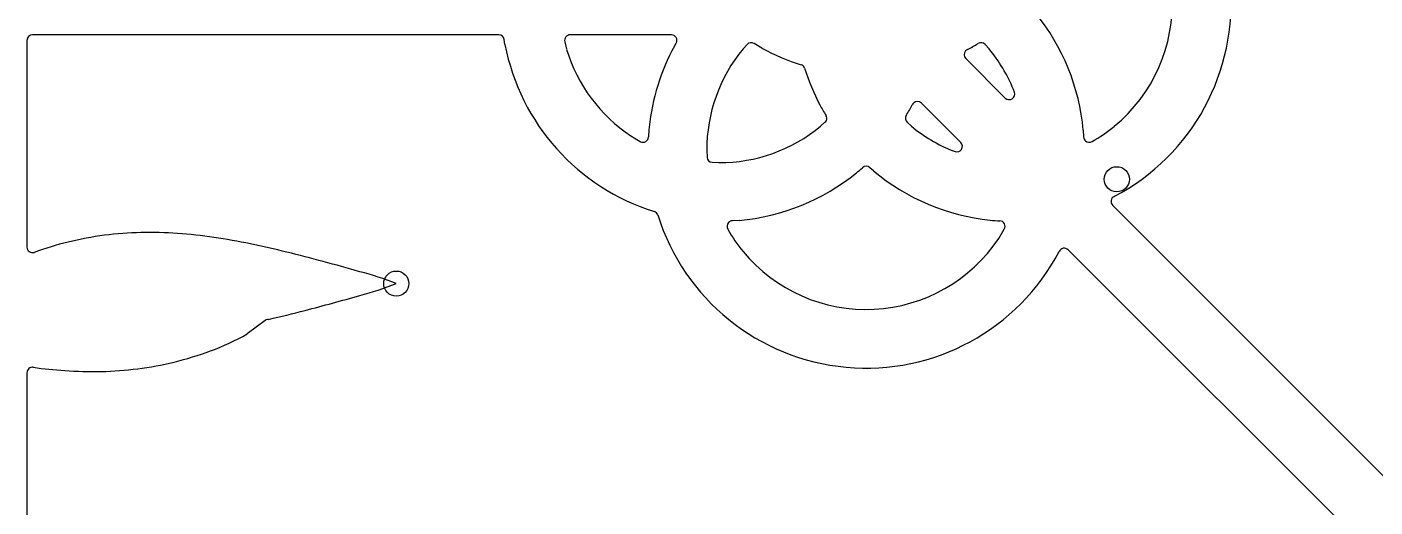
# Model space of a CAD drawing. Header units: millimetres. Extents: x -95 to 95, y -94 to 95.
# Drawn here: x 1.9 to 62.6, y -62.4 to -40.8 of the extents above; entities that cross this region are included whole.
import ezdxf

# ---------------------------------------------------------------- set-up
doc = ezdxf.new("R2010")
doc.units = ezdxf.units.MM
for name, color, linetype in [('CUT_INNER', 6, 'Continuous'), ('CUT_OUTER', 1, 'Continuous'), ('ENGRAVE', 7, 'Continuous')]:
    doc.layers.add(name, color=color, linetype=linetype)

msp = doc.modelspace()

# ---------------------------------------------------------------- linework, layer by layer
at = {"layer": 'CUT_INNER'}
for points in [[(23.144, -41.108), (2.14, -41.108)], [(30.918, -41.108), (26.357, -41.108)], [(1.89, -41.358), (1.89, -50.675)], [(23.424, -41.54), (23.392, -41.321)], [(26.115, -41.418), (26.201, -41.762)], [(31.056, -41.613), (31.132, -41.486)], [(34.328, -41.542), (34.148, -41.741)], [(34.998, -41.709), (34.642, -41.495)], [(45.232, -41.741), (45.052, -41.542)], [(44.184, -42.18), (45.961, -43.956)], [(46.373, -43.696), (46.328, -43.569)], [(43.956, -45.961), (42.18, -44.184)], [(37.639, -45.232), (37.838, -45.052)], [(41.542, -45.052), (41.741, -45.232)], [(49.476, -45.41), (49.49, -45.713)], [(29.096, -45.667), (29.511, -45.915), (29.533, -45.927)], [(32.51, -46.317), (32.525, -46.618)], [(43.569, -46.328), (43.696, -46.373)], [(32.762, -46.855), (33.063, -46.87)], [(40.019, -47.243), (39.858, -47.097)], [(50.799, -48.795), (64.295, -62.29)], [(33.971, -49.476), (33.667, -49.49)], [(45.667, -50.284), (45.915, -49.869)], [(62.29, -64.295), (48.795, -50.799)], [(12.627, -53.988), (11.816, -54.588), (11.811, -54.591)], [(12.774, -53.934), (12.723, -53.944)], [(1.89, -56.34), (1.89, -89.499)]]:
    msp.add_lwpolyline(points, dxfattribs=at)
for centre, radius, start, end in [((46.305, -39.69), 9.826, 297.7284, 72.71941), ((46.305, -39.69), 7.18, 309.47289, 56.34789), ((39.69, -46.305), 9.826, 5.22862, 38.97862), ((2.14, -41.358), 0.25, 90, 180), ((23.144, -41.358), 0.25, 8.4375, 90), ((26.357, -41.358), 0.25, 90, 194.0625), ((30.918, -41.358), 0.25, 329.0625, 90), ((33.074, -39.691), 9.826, 190.85094, 252.72237), ((33.075, -39.69), 7.18, 196.77711, 236.34789), ((39.69, -46.305), 9.826, 151.47862, 173.97862), ((39.69, -46.305), 7.18, 140.52711, 180.09789), ((34.513, -41.71), 0.25, 59.0625, 137.8125), ((39.687, -33.082), 9.819, 241.47655, 252.7252), ((44.361, -42.003), 0.25, 138.40461, 225), ((44.364, -42.007), 0.255, 113.63024, 138.22233), ((41.72, -36.865), 5.527, 297.38562, 303.10257), ((44.867, -41.71), 0.25, 42.1875, 120.9375), ((39.69, -46.305), 7.18, 22.40211, 39.47289), ((36.687, -42.693), 0.25, 19.6875, 70.3125), ((46.273, -39.703), 9.792, 197.26049, 207.74468), ((46.138, -43.78), 0.25, 225, 19.6875), ((42.515, -41.72), 5.527, 207.38562, 213.10257), ((36.865, -41.72), 5.527, 326.89743, 332.61438), ((42.005, -44.363), 0.253, 131.66548, 156.48195), ((42.003, -44.361), 0.25, 45, 131.59539), ((37.67, -44.867), 0.25, 312.1875, 2.8125), ((37.67, -44.867), 0.25, 2.8125, 30.9375), ((41.71, -44.867), 0.25, 149.0625, 227.8125), ((34.31, -45.777), 4.421, 173.46731, 179.16956), ((33.075, -39.69), 7.18, 269.90211, 309.47289), ((46.305, -39.69), 7.18, 230.52711, 247.59789), ((46.878, -40.46), 6.222, 298.73214, 309.90652), ((29.64, -45.701), 0.25, 244.6875, 357.1875), ((43.78, -46.138), 0.25, 250.3125, 45), ((49.74, -45.701), 0.25, 182.8125, 227.8125), ((49.74, -45.701), 0.25, 227.8125, 300.9375), ((32.775, -46.605), 0.25, 182.8125, 267.1875), ((33.075, -39.69), 9.826, 275.22862, 308.97862), ((37.051, -44.533), 3.561, 308.26414, 313.94474), ((39.69, -47.282), 0.25, 47.8125, 132.1875), ((46.305, -39.69), 9.826, 230.22862, 263.97862), ((50.976, -48.618), 0.25, 113.33455, 224.97699), ((30.072, -49.308), 0.25, 19.6875, 70.3125), ((39.69, -46.305), 9.826, 197.28059, 332.2716), ((33.679, -49.74), 0.25, 137.8125, 210.9375), ((33.679, -49.74), 0.25, 92.8125, 137.8125), ((45.777, -45.07), 4.421, 263.46731, 269.16956), ((45.701, -49.74), 0.25, 329.0625, 87.1875), ((7.274, -64.969), 14.944, 97.27035, 103.68094), ((7.38, -65.845), 15.827, 91.28377, 97.2516), ((7.42, -67.89), 17.872, 85.99274, 91.26344), ((7.14, -71.809), 21.802, 81.63577, 85.97977), ((6.086, -78.965), 29.035, 78.3392, 81.63179), ((38.92, -46.878), 6.222, 208.73214, 219.90652), ((39.69, -46.305), 7.18, 219.47289, 326.34789), ((2.14, -50.675), 0.25, 180, 288.79688), ((6.857, -63.404), 13.325, 103.53213, 110.36247), ((3.221, -92.863), 43.225, 76.11002, 78.34318), ((-4.381, -123.682), 74.967, 74.82795, 76.124), ((48.618, -50.976), 0.25, 45.02301, 156.66545), ((-16.593, -169.121), 122.019, 74.07625, 74.87799), ((13.248, -65.709), 14.392, 68.48512, 75.36551), ((13.245, -38.923), 14.401, 284.63243, 291.5138), ((-12.962, 51.41), 108.454, 284.62286, 285.97313), ((12.776, -54.189), 0.25, 102.21225, 126.50741), ((0.343, 0.37), 55.708, 282.89345, 284.63433), ((6.102, -44.362), 11.715, 290.28927, 299.16771), ((4.986, -41.335), 14.944, 277.27035, 283.68094), ((5.113, -41.846), 14.418, 283.67104, 290.50662), ((2.14, -56.34), 0.25, 82.72882, 180), ((4.862, -37.388), 18.897, 261.81559, 266.14548), ((4.84, -38.414), 17.872, 265.99274, 271.26344), ((4.88, -40.459), 15.827, 271.28377, 277.2516)]:
    msp.add_arc(centre, radius, start, end, dxfattribs=at)
at = {"layer": 'CUT_OUTER'}
msp.add_arc((0, 0), 94.5, 275.625, 358.24265, dxfattribs=at)
at = {"layer": 'ENGRAVE'}
for centre in [(50.984, -47.618), (18.527, -52.32)]:
    msp.add_circle(centre, 0.567, dxfattribs=at)

doc.saveas('drawing.dxf')
